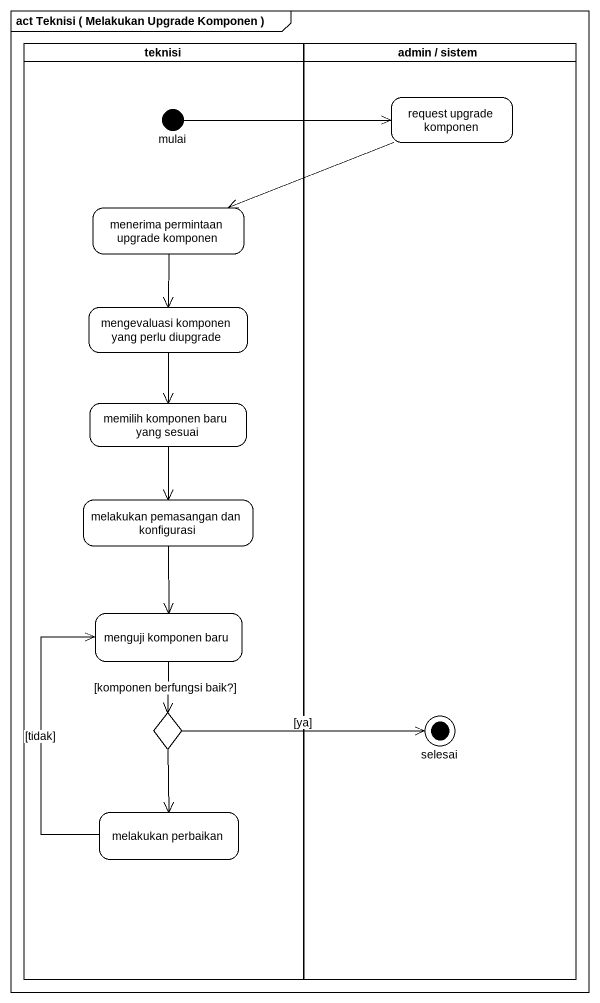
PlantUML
@startuml
mainframe act Teknisi ( Melakukan Upgrade Komponen )
hide empty description
state teknisi <<partition>> {
  state mulai <<start>>
  state "menerima permintaan upgrade komponen" as menerima_permintaan_upgrade
  state "mengevaluasi komponen yang perlu diupgrade" as mengevaluasi_komponen_yang
  state "memilih komponen baru yang sesuai" as memilih_komponen_baru_yang
  state "melakukan pemasangan dan konfigurasi" as melakukan_pemasangan_dan
  state "menguji komponen baru" as menguji_komponen_baru
  state choice1 <<choice>>
  state "melakukan perbaikan" as melakukan_perbaikan
}
state "admin / sistem" as admin_sistem <<partition>> {
  state "request upgrade komponen" as request_upgrade_komponen
  state selesai <<end>>
}
mulai -right-> request_upgrade_komponen
request_upgrade_komponen -left-> menerima_permintaan_upgrade
menerima_permintaan_upgrade --> mengevaluasi_komponen_yang
mengevaluasi_komponen_yang --> memilih_komponen_baru_yang
memilih_komponen_baru_yang --> melakukan_pemasangan_dan
melakukan_pemasangan_dan --> menguji_komponen_baru
menguji_komponen_baru --> choice1 : [komponen berfungsi baik?]
choice1 -right-> selesai : [ya]
choice1 --> melakukan_perbaikan
melakukan_perbaikan -up-> menguji_komponen_baru : [tidak]
@enduml
